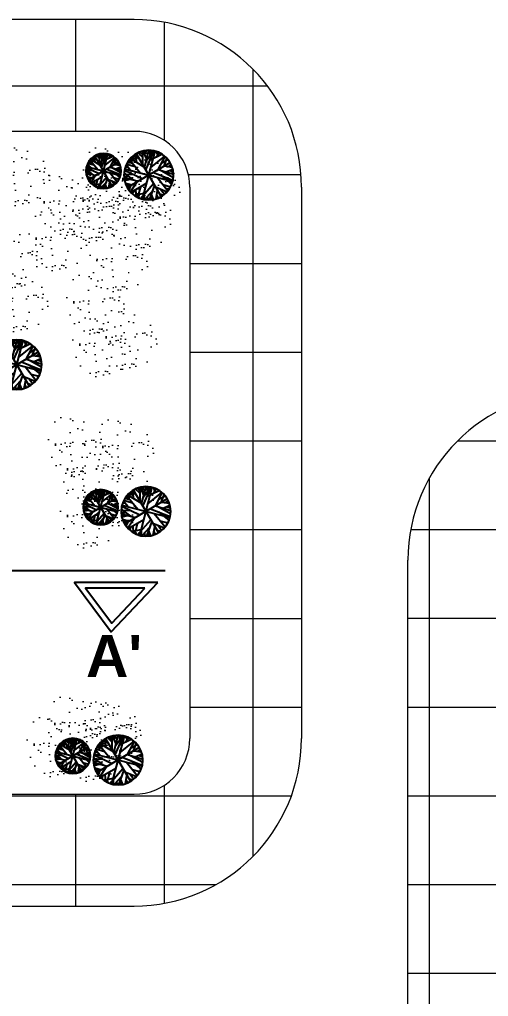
# Model space of a CAD drawing. Header units: millimetres. Extents: x 287 to 445, y 520 to 576.
# Drawn here: x 345.69 to 354.09, y 555.21 to 572.69 of the extents above; entities that cross this region are included whole.
import ezdxf

# ---------------------------------------------------------------- set-up
doc = ezdxf.new("R2010")
doc.units = ezdxf.units.MM
doc.header["$LTSCALE"] = 0.015
doc.layers.add('01 Corte', color=10, linetype='Continuous')
doc.layers.add('puntos alameda', color=94, linetype='Continuous')
for name, color, linetype, lineweight in [('pasto', 56, 'Continuous', 5), ('PISOS', 7, 'Continuous', 18), ('Texto', 133, 'Continuous', 20)]:
    doc.layers.add(name, color=color, linetype=linetype, lineweight=lineweight)
pattern_1 = [(0, (-12.079, 0), (0, 1.5875), []), (90, (-12.079, 0), (-1.5875, 1e-16), [])]
pattern_2 = [(90, (-204.1842, 203.2016), (1.5875, 1e-16), []), (7e-15, (-204.1842, 203.2016), (2e-16, -1.5875), [])]

# ---------------------------------------------------------------- blocks, each defined once
blk = doc.blocks.new('Tree - deciduous plan')
for p, q in [((-32.6092, 50.4264), (-23.2782, 23.5674)), ((-31.2008, 51.1035), (-0.2149, 20.1818)), ((-26.4472, 46.5894), (-26.2712, 53.8116)), ((-22.0458, 42.0753), (-16.5881, 57.6486)), ((-21.1656, 55.8436), (-0.0388, 45.0094)), ((-12.5388, 54.9406), (-7.9613, 59.4546)), ((-12.3627, 32.1443), (-12.5388, 58.7776)), ((-5.3205, 59.6806), (16.5105, 16.7963)), ((2.426, 54.9406), (-1.4472, 59.9056)), ((0, 59.9996), (0, -60)), ((0.4894, 48.6208), (3.6584, 59.6806)), ((18.2711, 35.5298), (5.419, 59.6806)), ((9.8203, 51.5549), (12.8133, 58.5516)), ((19.6795, 19.5047), (16.3344, 57.6486)), ((17.0387, 51.1035), (23.2006, 55.1666)), ((17.7429, 43.6552), (25.4894, 54.2636)), ((31.6513, 50.8778), (30.2429, 30.5643)), ((31.1232, 42.5267), (35.8767, 48.1693)), ((-54.7923, 24.4702), (-47.75, 21.0847)), ((-53.2078, 27.4044), (-40.1797, 20.859)), ((-49.8627, 32.8214), (-32.7853, 32.8214)), ((-45.8134, 38.2383), (-40.5318, 33.0471)), ((-43.8768, 36.4326), (-44.405, 40.2696)), ((42, 42), (-42, -42)), ((42, -42), (-42, 42)), ((-40.1797, 44.558), (-36.4825, 43.2038)), ((-37.0107, 47.0408), (-35.25, 35.5298)), ((54.3626, 25.3731), (20.9119, 0.3198)), ((23.3767, 23.3417), (53.3063, 27.4044)), ((36.2288, 25.1474), (48.9049, 35.0784)), ((37.1091, 37.1098), (46.6161, 37.5612)), ((-59.7219, 2.8025), (-12.0106, 12.0565)), ((-32.2571, 20.6333), (-59.1937, 9.348)), ((-58.6656, 12.7336), (-35.9543, 7.5424)), ((-57.081, 17.9248), (-47.0458, 14.7649)), ((-56.0247, 20.859), (-20.8134, 20.859)), ((-54.6162, -24.7335), (-20.2853, 0.0941)), ((29.3626, -6.6771), (59.4682, 7.091)), ((38.5175, 13.4107), (58.2359, 13.6364)), ((-60, 0), (60, 0)), ((-59.7219, -4.8714), (-54.2641, -6.6771)), ((-45.2853, -0.1316), (-59.0177, -10.0627)), ((-58.4895, -12.3197), (-36.4825, -11.6426)), ((-57.081, -18.4138), (-45.2853, -17.9624)), ((-52.6797, -18.188), (-55.4966, -22.0251)), ((-53.2078, -27.442), (-16.7641, -16.6081)), ((-47.2219, -19.3166), (-50.2148, -26.3135)), ((-35.9543, -22.4765), (-44.0529, -40.5329)), ((-19.9331, -20.2194), (-28.5599, -52.721)), ((-14.8275, -15.0282), (-14.6515, -57.6865)), ((-10.074, -10.0627), (-2.5036, -59.7178)), ((-0.0388, -19.0909), (25.8415, -53.8495)), ((9.2922, -9.1598), (59.6443, -2.8401)), ((18.6232, -18.6394), (26.7218, -53.3981)), ((18.7992, -18.6394), (57.3556, -17.2853)), ((26.3697, -18.4138), (58.9401, -9.8369)), ((38.1654, -18.188), (52.426, -29.0219)), ((45.9119, -24.0564), (55.595, -22.2508)), ((-38.9472, -29.0219), (-51.4472, -30.6018)), ((-46.5177, -30.1504), (-49.5106, -33.536)), ((-32.4331, -32.4075), (-48.1021, -35.5674)), ((-43.7008, -34.6645), (-46.6937, -37.373)), ((-24.6867, -37.8244), (-38.7712, -45.7241)), ((-26.2712, -43.9185), (-34.7219, -48.6583)), ((-14.6515, -36.2445), (-27.6797, -52.9467)), ((-21.5177, -45.4984), (-19.9331, -56.1065)), ((-14.6515, -32.1818), (-3.912, -59.4922)), ((-6.2008, -36.2445), (17.919, -57.0094)), ((5.9471, -46.6269), (10.5246, -58.5893)), ((22.8485, -36.4702), (35.3485, -48.4326)), ((24.7852, -44.8213), (23.0246, -54.978)), ((30.419, -30.1504), (32.3556, -50.0125)), ((31.4753, -31.279), (49.6091, -33.3103)), ((41.5105, -32.6332), (46.088, -38.0501)), ((-14.6515, -47.3041), (-25.0388, -54.3009)), ((-8.4895, -47.5298), (-11.4825, -58.5893)), ((-6.3768, -52.721), (-9.3698, -58.815)), ((8.4119, -53.1724), (3.8344, -59.4922))]:
    blk.add_line(p, q)
blk.add_circle((0, 0), 60)

msp = doc.modelspace()

# ---------------------------------------------------------------- hatches: boundary and pattern name
at = {"layer": 'pasto', "ltscale": 0.3}
h = msp.add_hatch(dxfattribs=at)
h.set_pattern_fill('AR-SAND', color=256, scale=0.008, style=0)
h.set_pattern_definition([(37.5, (361.58967, 350.04282), (-0.01280025, 0.3915306), [0, -0.308864, 0, -0.34544, 0, -0.3302]), (7.5, (361.58967, 350.0428), (0.3596186, 0.5734601), [0, -0.166624, 0, -0.278384, 0, -0.10668]), (327.5, (361.33974, 350.0428), (0.6327939, 0.00114975), [0, -0.1016, 0, -0.36576, 0, -0.47752]), (317.5, (361.33974, 350.0428), (0.6108452, 0.1783435), [0, -0.0508, 0, -0.239776, 0, -0.27432])])
edge = h.paths.add_edge_path()
edge.add_arc((345.654, 569.897), 0.588, 0, 360)
h = msp.add_hatch(dxfattribs=at)
h.set_pattern_fill('AR-SAND', color=256, scale=0.008, style=0)
h.set_pattern_definition([(37.5, (363.22102, 350.0227), (-0.01280025, 0.3915306), [0, -0.308864, 0, -0.34544, 0, -0.3302]), (7.5, (363.221, 350.0227), (0.3596186, 0.5734601), [0, -0.166624, 0, -0.278384, 0, -0.10668]), (327.5, (362.9711, 350.0227), (0.6327939, 0.00114975), [0, -0.1016, 0, -0.36576, 0, -0.47752]), (317.5, (362.9711, 350.0227), (0.6108452, 0.1783435), [0, -0.0508, 0, -0.239776, 0, -0.27432])])
edge = h.paths.add_edge_path()
edge.add_arc((347.285, 569.877), 0.588, 0, 360)
h = msp.add_hatch(dxfattribs=at)
h.set_pattern_fill('AR-SAND', color=256, scale=0.008, style=0)
h.set_pattern_definition([(37.5, (363.8053, 349.94433), (-0.01280025, 0.3915306), [0, -0.308864, 0, -0.34544, 0, -0.3302]), (7.5, (363.8053, 349.94433), (0.3596186, 0.5734601), [0, -0.166624, 0, -0.278384, 0, -0.10668]), (327.5, (363.55535, 349.94433), (0.6327939, 0.00114975), [0, -0.1016, 0, -0.36576, 0, -0.47752]), (317.5, (363.55535, 349.94433), (0.6108452, 0.1783435), [0, -0.0508, 0, -0.239776, 0, -0.27432])])
edge = h.paths.add_edge_path()
edge.add_arc((347.869, 569.799), 0.588, 0, 360)
h = msp.add_hatch(dxfattribs=at)
h.set_pattern_fill('AR-SAND', color=256, scale=0.008, style=0)
h.set_pattern_definition([(37.5, (363.92368, 349.82695), (-0.01280025, 0.3915306), [0, -0.308864, 0, -0.34544, 0, -0.3302]), (7.5, (363.9237, 349.82695), (0.3596186, 0.5734601), [0, -0.166624, 0, -0.278384, 0, -0.10668]), (327.5, (363.67375, 349.82695), (0.6327939, 0.00114975), [0, -0.1016, 0, -0.36576, 0, -0.47752]), (317.5, (363.67375, 349.82695), (0.6108452, 0.1783435), [0, -0.0508, 0, -0.239776, 0, -0.27432])])
edge = h.paths.add_edge_path()
edge.add_arc((347.988, 569.681), 0.588, 0, 360)
h = msp.add_hatch(dxfattribs=at)
h.set_pattern_fill('AR-SAND', color=256, scale=0.008, style=0)
h.set_pattern_definition([(37.5, (362.39748, 349.5295), (-0.01280025, 0.3915306), [0, -0.308864, 0, -0.34544, 0, -0.3302]), (7.5, (362.3975, 349.5295), (0.3596186, 0.5734601), [0, -0.166624, 0, -0.278384, 0, -0.10668]), (327.5, (362.14754, 349.5295), (0.6327939, 0.00114975), [0, -0.1016, 0, -0.36576, 0, -0.47752]), (317.5, (362.14754, 349.5295), (0.6108452, 0.1783435), [0, -0.0508, 0, -0.239776, 0, -0.27432])])
edge = h.paths.add_edge_path()
edge.add_arc((346.462, 569.384), 0.588, 0, 360)
h = msp.add_hatch(dxfattribs=at)
h.set_pattern_fill('AR-SAND', color=256, scale=0.008, style=0)
h.set_pattern_definition([(37.5, (363.09307, 349.561), (-0.01280025, 0.3915306), [0, -0.308864, 0, -0.34544, 0, -0.3302]), (7.5, (363.09307, 349.561), (0.3596186, 0.5734601), [0, -0.166624, 0, -0.278384, 0, -0.10668]), (327.5, (362.84313, 349.561), (0.6327939, 0.00114975), [0, -0.1016, 0, -0.36576, 0, -0.47752]), (317.5, (362.84313, 349.561), (0.6108452, 0.1783435), [0, -0.0508, 0, -0.239776, 0, -0.27432])])
edge = h.paths.add_edge_path()
edge.add_arc((347.157, 569.415), 0.588, 0, 360)
h = msp.add_hatch(dxfattribs=at)
h.set_pattern_fill('AR-SAND', color=256, scale=0.008, style=0)
h.set_pattern_definition([(37.5, (362.91154, 349.38282), (-0.01280025, 0.3915306), [0, -0.308864, 0, -0.34544, 0, -0.3302]), (7.5, (362.91154, 349.3828), (0.3596186, 0.5734601), [0, -0.166624, 0, -0.278384, 0, -0.10668]), (327.5, (362.6616, 349.38282), (0.6327939, 0.00114975), [0, -0.1016, 0, -0.36576, 0, -0.47752]), (317.5, (362.6616, 349.3828), (0.6108452, 0.1783435), [0, -0.0508, 0, -0.239776, 0, -0.27432])])
edge = h.paths.add_edge_path()
edge.add_arc((346.976, 569.237), 0.588, 0, 360)
h = msp.add_hatch(dxfattribs=at)
h.set_pattern_fill('AR-SAND', color=256, scale=0.008, style=0)
h.set_pattern_definition([(37.5, (363.75495, 349.25723), (-0.01280025, 0.3915306), [0, -0.308864, 0, -0.34544, 0, -0.3302]), (7.5, (363.75495, 349.25723), (0.3596186, 0.5734601), [0, -0.166624, 0, -0.278384, 0, -0.10668]), (327.5, (363.505, 349.25723), (0.6327939, 0.00114975), [0, -0.1016, 0, -0.36576, 0, -0.47752]), (317.5, (363.505, 349.25723), (0.6108452, 0.1783435), [0, -0.0508, 0, -0.239776, 0, -0.27432])])
edge = h.paths.add_edge_path()
edge.add_arc((347.819, 569.112), 0.588, 0, 360)
h = msp.add_hatch(dxfattribs=at)
h.set_pattern_fill('AR-SAND', color=256, scale=0.008, style=0)
h.set_pattern_definition([(37.5, (362.25208, 348.878), (-0.01280025, 0.3915306), [0, -0.308864, 0, -0.34544, 0, -0.3302]), (7.5, (362.2521, 348.878), (0.3596186, 0.5734601), [0, -0.166624, 0, -0.278384, 0, -0.10668]), (327.5, (362.00214, 348.878), (0.6327939, 0.00114975), [0, -0.1016, 0, -0.36576, 0, -0.47752]), (317.5, (362.00214, 348.878), (0.6108452, 0.1783435), [0, -0.0508, 0, -0.239776, 0, -0.27432])])
edge = h.paths.add_edge_path()
edge.add_arc((346.316, 568.732), 0.588, 0, 360)
h = msp.add_hatch(dxfattribs=at)
h.set_pattern_fill('AR-SAND', color=256, scale=0.008, style=0)
h.set_pattern_definition([(37.5, (361.45417, 348.54928), (-0.01280025, 0.3915306), [0, -0.308864, 0, -0.34544, 0, -0.3302]), (7.5, (361.45417, 348.5493), (0.3596186, 0.5734601), [0, -0.166624, 0, -0.278384, 0, -0.10668]), (327.5, (361.20423, 348.54928), (0.6327939, 0.00114975), [0, -0.1016, 0, -0.36576, 0, -0.47752]), (317.5, (361.20423, 348.5493), (0.6108452, 0.1783435), [0, -0.0508, 0, -0.239776, 0, -0.27432])])
edge = h.paths.add_edge_path()
edge.add_arc((345.518, 568.404), 0.588, 0, 360)
h = msp.add_hatch(dxfattribs=at)
h.set_pattern_fill('AR-SAND', color=256, scale=0.008, style=0)
h.set_pattern_definition([(37.5, (363.34118, 348.4995), (-0.01280025, 0.3915306), [0, -0.308864, 0, -0.34544, 0, -0.3302]), (7.5, (363.3412, 348.4995), (0.3596186, 0.5734601), [0, -0.166624, 0, -0.278384, 0, -0.10668]), (327.5, (363.09124, 348.4995), (0.6327939, 0.00114975), [0, -0.1016, 0, -0.36576, 0, -0.47752]), (317.5, (363.09124, 348.4995), (0.6108452, 0.1783435), [0, -0.0508, 0, -0.239776, 0, -0.27432])])
edge = h.paths.add_edge_path()
edge.add_arc((347.405, 568.354), 0.588, 0, 360)
h = msp.add_hatch(dxfattribs=at)
h.set_pattern_fill('AR-SAND', color=256, scale=0.008, style=0)
h.set_pattern_definition([(37.5, (361.5602, 347.78905), (-0.01280025, 0.3915306), [0, -0.308864, 0, -0.34544, 0, -0.3302]), (7.5, (361.5602, 347.78905), (0.3596186, 0.5734601), [0, -0.166624, 0, -0.278384, 0, -0.10668]), (327.5, (361.31027, 347.78905), (0.6327939, 0.00114975), [0, -0.1016, 0, -0.36576, 0, -0.47752]), (317.5, (361.31027, 347.78905), (0.6108452, 0.1783435), [0, -0.0508, 0, -0.239776, 0, -0.27432])])
edge = h.paths.add_edge_path()
edge.add_arc((345.624, 567.644), 0.588, 0, 360)
h = msp.add_hatch(dxfattribs=at)
h.set_pattern_fill('AR-SAND', color=256, scale=0.008, style=0)
h.set_pattern_definition([(37.5, (362.9274, 347.74175), (-0.01280025, 0.3915306), [0, -0.308864, 0, -0.34544, 0, -0.3302]), (7.5, (362.9274, 347.74175), (0.3596186, 0.5734601), [0, -0.166624, 0, -0.278384, 0, -0.10668]), (327.5, (362.67747, 347.74175), (0.6327939, 0.00114975), [0, -0.1016, 0, -0.36576, 0, -0.47752]), (317.5, (362.67747, 347.74175), (0.6108452, 0.1783435), [0, -0.0508, 0, -0.239776, 0, -0.27432])])
edge = h.paths.add_edge_path()
edge.add_arc((346.992, 567.596), 0.588, 0, 360)
h = msp.add_hatch(dxfattribs=at)
h.set_pattern_fill('AR-SAND', color=256, scale=0.008, style=0)
h.set_pattern_definition([(37.5, (363.03344, 346.9815), (-0.01280025, 0.3915306), [0, -0.308864, 0, -0.34544, 0, -0.3302]), (7.5, (363.03344, 346.9815), (0.3596186, 0.5734601), [0, -0.166624, 0, -0.278384, 0, -0.10668]), (327.5, (362.7835, 346.9815), (0.6327939, 0.00114975), [0, -0.1016, 0, -0.36576, 0, -0.47752]), (317.5, (362.7835, 346.9815), (0.6108452, 0.1783435), [0, -0.0508, 0, -0.239776, 0, -0.27432])])
edge = h.paths.add_edge_path()
edge.add_arc((347.098, 566.836), 0.588, 0, 360)
h = msp.add_hatch(dxfattribs=at)
h.set_pattern_fill('AR-SAND', color=256, scale=0.008, style=0)
h.set_pattern_definition([(37.5, (363.50703, 347.11257), (-0.01280025, 0.3915306), [0, -0.308864, 0, -0.34544, 0, -0.3302]), (7.5, (363.50703, 347.11257), (0.3596186, 0.5734601), [0, -0.166624, 0, -0.278384, 0, -0.10668]), (327.5, (363.2571, 347.11257), (0.6327939, 0.00114975), [0, -0.1016, 0, -0.36576, 0, -0.47752]), (317.5, (363.2571, 347.11257), (0.6108452, 0.1783435), [0, -0.0508, 0, -0.239776, 0, -0.27432])])
edge = h.paths.add_edge_path()
edge.add_arc((347.571, 566.967), 0.588, 0, 360)
h = msp.add_hatch(dxfattribs=at)
h.set_pattern_fill('AR-SAND', color=256, scale=0.008, style=0)
h.set_pattern_definition([(37.5, (362.59663, 345.1968), (-0.01280025, 0.3915306), [0, -0.308864, 0, -0.34544, 0, -0.3302]), (7.5, (362.59663, 345.1968), (0.3596186, 0.5734601), [0, -0.166624, 0, -0.278384, 0, -0.10668]), (327.5, (362.3467, 345.1968), (0.6327939, 0.00114975), [0, -0.1016, 0, -0.36576, 0, -0.47752]), (317.5, (362.3467, 345.1968), (0.6108452, 0.1783435), [0, -0.0508, 0, -0.239776, 0, -0.27432])])
edge = h.paths.add_edge_path()
edge.add_arc((346.661, 565.051), 0.588, 0, 360)
h = msp.add_hatch(dxfattribs=at)
h.set_pattern_fill('AR-SAND', color=256, scale=0.008, style=0)
h.set_pattern_definition([(37.5, (363.44718, 345.1555), (-0.01280025, 0.3915306), [0, -0.308864, 0, -0.34544, 0, -0.3302]), (7.5, (363.4472, 345.1555), (0.3596186, 0.5734601), [0, -0.166624, 0, -0.278384, 0, -0.10668]), (327.5, (363.19725, 345.1555), (0.6327939, 0.00114975), [0, -0.1016, 0, -0.36576, 0, -0.47752]), (317.5, (363.19725, 345.1555), (0.6108452, 0.1783435), [0, -0.0508, 0, -0.239776, 0, -0.27432])])
edge = h.paths.add_edge_path()
edge.add_arc((347.511, 565.01), 0.588, 0, 360)
h = msp.add_hatch(dxfattribs=at)
h.set_pattern_fill('AR-SAND', color=256, scale=0.008, style=0)
h.set_pattern_definition([(37.5, (362.81445, 344.75523), (-0.01280025, 0.3915306), [0, -0.308864, 0, -0.34544, 0, -0.3302]), (7.5, (362.81445, 344.75523), (0.3596186, 0.5734601), [0, -0.166624, 0, -0.278384, 0, -0.10668]), (327.5, (362.5645, 344.75523), (0.6327939, 0.00114975), [0, -0.1016, 0, -0.36576, 0, -0.47752]), (317.5, (362.5645, 344.75523), (0.6108452, 0.1783435), [0, -0.0508, 0, -0.239776, 0, -0.27432])])
edge = h.paths.add_edge_path()
edge.add_arc((346.879, 564.61), 0.588, 0, 360)
h = msp.add_hatch(dxfattribs=at)
h.set_pattern_fill('AR-SAND', color=256, scale=0.008, style=0)
h.set_pattern_definition([(37.5, (363.44618, 344.31907), (-0.01280025, 0.3915306), [0, -0.308864, 0, -0.34544, 0, -0.3302]), (7.5, (363.4462, 344.31907), (0.3596186, 0.5734601), [0, -0.166624, 0, -0.278384, 0, -0.10668]), (327.5, (363.19624, 344.31907), (0.6327939, 0.00114975), [0, -0.1016, 0, -0.36576, 0, -0.47752]), (317.5, (363.19624, 344.3191), (0.6108452, 0.1783435), [0, -0.0508, 0, -0.239776, 0, -0.27432])])
edge = h.paths.add_edge_path()
edge.add_arc((347.51, 564.174), 0.588, 0, 360)
h = msp.add_hatch(dxfattribs=at)
h.set_pattern_fill('AR-SAND', color=256, scale=0.008, style=0)
h.set_pattern_definition([(37.5, (362.81344, 343.9188), (-0.01280025, 0.3915306), [0, -0.308864, 0, -0.34544, 0, -0.3302]), (7.5, (362.81344, 343.9188), (0.3596186, 0.5734601), [0, -0.166624, 0, -0.278384, 0, -0.10668]), (327.5, (362.5635, 343.9188), (0.6327939, 0.00114975), [0, -0.1016, 0, -0.36576, 0, -0.47752]), (317.5, (362.5635, 343.9188), (0.6108452, 0.1783435), [0, -0.0508, 0, -0.239776, 0, -0.27432])])
edge = h.paths.add_edge_path()
edge.add_arc((346.878, 563.773), 0.588, 0, 360)
h = msp.add_hatch(dxfattribs=at)
h.set_pattern_fill('AR-SAND', color=256, scale=0.008, style=0)
h.set_pattern_definition([(37.5, (362.58427, 340.19585), (-0.01280025, 0.3915306), [0, -0.308864, 0, -0.34544, 0, -0.3302]), (7.5, (362.58427, 340.19585), (0.3596186, 0.5734601), [0, -0.166624, 0, -0.278384, 0, -0.10668]), (327.5, (362.33433, 340.19585), (0.6327939, 0.00114975), [0, -0.1016, 0, -0.36576, 0, -0.47752]), (317.5, (362.33433, 340.19585), (0.6108452, 0.1783435), [0, -0.0508, 0, -0.239776, 0, -0.27432])])
edge = h.paths.add_edge_path()
edge.add_arc((346.648, 560.05), 0.588, 0, 360)
h = msp.add_hatch(dxfattribs=at)
h.set_pattern_fill('AR-SAND', color=256, scale=0.008, style=0)
h.set_pattern_definition([(37.5, (363.14393, 340.08893), (-0.01280025, 0.3915306), [0, -0.308864, 0, -0.34544, 0, -0.3302]), (7.5, (363.14393, 340.08893), (0.3596186, 0.5734601), [0, -0.166624, 0, -0.278384, 0, -0.10668]), (327.5, (362.894, 340.08893), (0.6327939, 0.00114975), [0, -0.1016, 0, -0.36576, 0, -0.47752]), (317.5, (362.894, 340.08893), (0.6108452, 0.1783435), [0, -0.0508, 0, -0.239776, 0, -0.27432])])
edge = h.paths.add_edge_path()
edge.add_arc((347.208, 559.943), 0.588, 0, 360)
h = msp.add_hatch(dxfattribs=at)
h.set_pattern_fill('AR-SAND', color=256, scale=0.008, style=0)
h.set_pattern_definition([(37.5, (363.22436, 340.11176), (-0.01280025, 0.3915306), [0, -0.308864, 0, -0.34544, 0, -0.3302]), (7.5, (363.22436, 340.11176), (0.3596186, 0.5734601), [0, -0.166624, 0, -0.278384, 0, -0.10668]), (327.5, (362.97443, 340.11176), (0.6327939, 0.00114975), [0, -0.1016, 0, -0.36576, 0, -0.47752]), (317.5, (362.9744, 340.11176), (0.6108452, 0.1783435), [0, -0.0508, 0, -0.239776, 0, -0.27432])])
edge = h.paths.add_edge_path()
edge.add_arc((347.288, 559.966), 0.588, 0, 360)
h = msp.add_hatch(dxfattribs=at)
h.set_pattern_fill('AR-SAND', color=256, scale=0.008, style=0)
h.set_pattern_definition([(37.5, (362.21708, 339.82918), (-0.01280025, 0.3915306), [0, -0.308864, 0, -0.34544, 0, -0.3302]), (7.5, (362.2171, 339.8292), (0.3596186, 0.5734601), [0, -0.166624, 0, -0.278384, 0, -0.10668]), (327.5, (361.96715, 339.82918), (0.6327939, 0.00114975), [0, -0.1016, 0, -0.36576, 0, -0.47752]), (317.5, (361.96715, 339.8292), (0.6108452, 0.1783435), [0, -0.0508, 0, -0.239776, 0, -0.27432])])
edge = h.paths.add_edge_path()
edge.add_arc((346.281, 559.684), 0.588, 0, 360)
h = msp.add_hatch(dxfattribs=at)
h.set_pattern_fill('AR-SAND', color=256, scale=0.008, style=0)
h.set_pattern_definition([(37.5, (362.85718, 339.7451), (-0.01280025, 0.3915306), [0, -0.308864, 0, -0.34544, 0, -0.3302]), (7.5, (362.8572, 339.7451), (0.3596186, 0.5734601), [0, -0.166624, 0, -0.278384, 0, -0.10668]), (327.5, (362.60724, 339.7451), (0.6327939, 0.00114975), [0, -0.1016, 0, -0.36576, 0, -0.47752]), (317.5, (362.60724, 339.7451), (0.6108452, 0.1783435), [0, -0.0508, 0, -0.239776, 0, -0.27432])])
edge = h.paths.add_edge_path()
edge.add_arc((346.921, 559.6), 0.588, 0, 360)
at = {"layer": 'PISOS'}
h = msp.add_hatch(dxfattribs=at)
h.set_pattern_fill('NET', color=256, scale=0.5, style=0)
h.set_pattern_definition(pattern_1)
h.paths.add_polyline_path([(347.739, 572.687), (340.682, 572.687), (340.921, 570.687), (347.739, 570.687, -0.414214), (348.739, 569.687), (348.739, 567.985), (350.739, 568.205), (350.739, 569.687, 0.414214)])
h = msp.add_hatch(dxfattribs=at)
h.set_pattern_fill('NET', color=256, scale=0.5, style=0)
h.set_pattern_definition(pattern_1)
h.paths.add_polyline_path([(350.739, 568.205), (348.739, 567.985), (348.739, 559.83, -0.099999), (348.66, 559.442), (350.428, 558.5, 0.115335), (350.739, 559.83)])
h = msp.add_hatch(dxfattribs=at)
h.set_pattern_fill('NET', color=256, scale=0.5, angle=90, style=0)
h.set_pattern_definition(pattern_2)
h.paths.add_polyline_path([(354.316, 565.709), (355.257, 563.941, 0.301717), (354.646, 563.019), (354.646, 555.788), (352.646, 555.936), (352.646, 563.019, -0.285252)])
h = msp.add_hatch(dxfattribs=at)
h.set_pattern_fill('NET', color=256, scale=0.5, style=0)
h.set_pattern_definition(pattern_1)
h.paths.add_polyline_path([(350.428, 558.5), (348.66, 559.442, -0.301717), (347.739, 558.83), (340.507, 558.83), (340.655, 556.83), (347.739, 556.83, 0.285252)])
h = msp.add_hatch(dxfattribs=at)
h.set_pattern_fill('NET', color=256, scale=0.5, angle=90, style=0)
h.set_pattern_definition(pattern_2)
h.paths.add_polyline_path([(354.646, 555.788), (354.646, 549.213, -0.022651), (354.629, 548.854, 0.441003), (355.625, 547.763), (355.875, 547.763), (356.025, 547.763), (357.125, 547.763), (357.125, 547.378), (357.125, 544.688), (356.249, 544.688, 0.632615), (353.188, 546.139, -0.173054), (350.675, 545.242), (350.675, 547.242, 0.414214), (352.646, 549.213), (352.646, 555.936)])

# ---------------------------------------------------------------- linework, layer by layer
at = {"layer": '01 Corte'}
msp.add_line((348.295, 562.829), (307.4, 562.829), dxfattribs=at)
msp.add_lwpolyline([(348.168, 562.618), (346.671, 562.618), (347.33, 561.736), (348.168, 562.618)], dxfattribs=at)
msp.add_lwpolyline([(347.935, 562.518), (346.87, 562.518), (347.339, 561.891)], close=True, dxfattribs=at)
at = {"layer": 'PISOS'}
for p, q in [((347.739, 572.687), (327.932, 572.687)), ((347.739, 570.687), (327.932, 570.687)), ((348.739, 569.687), (348.739, 559.83)), ((350.739, 569.687), (350.739, 559.83)), ((352.646, 549.213), (352.646, 563.019)), ((333.932, 558.83), (347.739, 558.83)), ((333.932, 556.83), (347.739, 556.83))]:
    msp.add_line(p, q, dxfattribs=at)
for centre, radius, start, end in [((347.739, 569.687), 3, 0, 90), ((347.739, 569.687), 1, 0, 90), ((355.646, 563.019), 3, 90, 180), ((347.739, 559.83), 1, 270, 0), ((347.739, 559.83), 3, 270, 0)]:
    msp.add_arc(centre, radius, start, end, dxfattribs=at)

# ---------------------------------------------------------------- block references
at = {"layer": 'puntos alameda', "color": 7, "linetype": 'ByBlock', "lineweight": 0}
for p, xscale, yscale, zscale, rotation in [((347.193, 569.978), -0.00524074937675885, 0.005240749376980602, 0.00524074937695538, 165.3294149665158), ((348.003, 569.904), -0.007405634628365269, 0.007405634628639746, 0.007405634628594382, 165.3294149667241), ((345.641, 566.514), -0.007405634628365269, 0.007405634628639746, 0.007405634628594382, 165.3294149667241), ((347.953, 563.89), -0.007405634628365269, 0.007405634628639746, 0.007405634628594382, 165.3294149667241), ((347.143, 563.964), -0.00524074937675885, 0.005240749376980602, 0.00524074937695538, 165.3294149665158), ((346.644, 559.516), -0.00524074937675885, 0.005240749376980602, 0.00524074937695538, 165.3294149665158), ((347.454, 559.442), -0.007405634628365269, 0.007405634628639746, 0.007405634628594382, 165.3294149667241)]:
    msp.add_blockref('Tree - deciduous plan', p, dxfattribs=dict(at, xscale=xscale, yscale=yscale, zscale=zscale, rotation=rotation))

# ---------------------------------------------------------------- texts
at = {"layer": 'Texto', "insert": (347.383, 560.93), "char_height": 0.75, "width": 1.0727, "attachment_point": 8}
msp.add_mtext("{\\fArial|b1|i0|c0|p34;A'}", dxfattribs=at)

doc.saveas('drawing.dxf')
